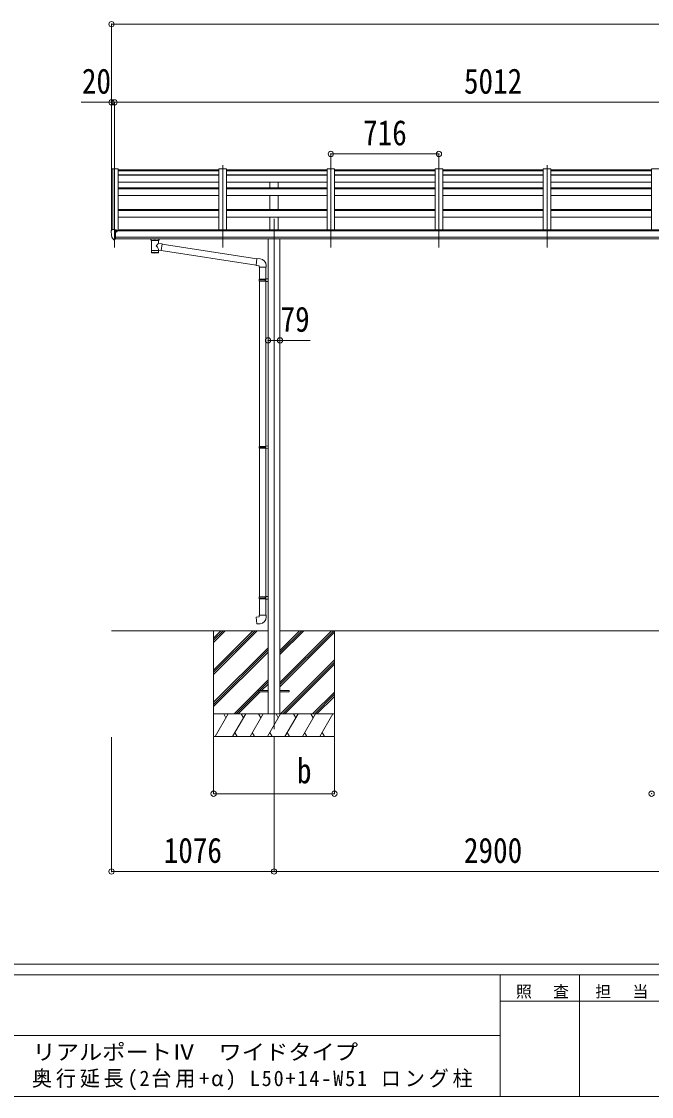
# Model space of a CAD drawing. Units: millimetres at full size. Extents: x -9783 to 9892, y -6828 to 6752.
# Drawn here: x 36 to 4208, y -6828 to 284 of the extents above; entities that cross this region are included whole.
import ezdxf
from ezdxf.enums import TextEntityAlignment as Align

# ---------------------------------------------------------------- set-up
doc = ezdxf.new("R2010")
doc.units = ezdxf.units.MM
doc.header["$LTSCALE"] = 35
doc.header["$PDMODE"] = 32
doc.header["$PDSIZE"] = 35
for name, color, linetype, lineweight in [('0-0_0', 7, 'Continuous', 9), ('0-1_本体', 4, 'Continuous', 9), ('0-2_部品', 7, 'Continuous', 9), ('0-8_PARTS2', 2, 'Continuous', 9), ('0-A_寸法', 6, 'Continuous', 9), ('F-0_240', 7, 'Continuous', 9)]:
    doc.layers.add(name, color=color, linetype=linetype, lineweight=lineweight)
doc.styles.add('ＭＳ ゴシック', font='')
doc.styles.get('ＭＳ ゴシック').set_extended_font_data('MS Gothic')

msp = doc.modelspace()

# ---------------------------------------------------------------- linework, layer by layer
at = {"layer": '0-0_0'}
for p, q in [((632.56, -3746.71), (1669.06, -3746.71)), ((1308.56, -3746.71), (1308.56, -4446.71)), ((1308.56, -4007.44), (1569.29, -3746.71)), ((1308.56, -4021.58), (1583.44, -3746.71)), ((1308.56, -4035.72), (1597.58, -3746.71)), ((1308.56, -3823.59), (1385.45, -3746.71)), ((1308.56, -3809.45), (1371.3, -3746.71)), ((1308.56, -3795.31), (1357.16, -3746.71)), ((1748.06, -3746.71), (4569.06, -3746.71)), ((1748.06, -4088.44), (2089.79, -3746.71)), ((1748.06, -4102.58), (2103.94, -3746.71)), ((1748.06, -3904.59), (1905.95, -3746.71)), ((1748.06, -3890.45), (1891.8, -3746.71)), ((1748.06, -3876.31), (1877.66, -3746.71)), ((1748.06, -4116.72), (2108.56, -3756.22)), ((2108.56, -3746.71), (2108.56, -4446.71)), ((1308.56, -4219.57), (1669.06, -3859.07)), ((1308.56, -4233.71), (1669.06, -3873.21)), ((1308.56, -4247.85), (1669.06, -3887.35)), ((1751.92, -4296.71), (2108.56, -3940.07)), ((1766.06, -4296.71), (2108.56, -3954.21)), ((1780.21, -4296.71), (2108.56, -3968.35)), ((1443.56, -4296.71), (1669.06, -4071.2)), ((1612.21, -4142.2), (1669.06, -4085.34)), ((1626.35, -4142.2), (1669.06, -4099.49)), ((1457.7, -4296.71), (1608.56, -4145.84)), ((1471.84, -4296.71), (1617.35, -4151.2)), ((1964.06, -4296.71), (2108.56, -4152.2)), ((1978.2, -4296.71), (2108.56, -4166.34)), ((1992.34, -4296.71), (2108.56, -4180.49)), ((2108.56, -4296.71), (1308.56, -4296.71)), ((1318.85, -4446.71), (1405.46, -4296.71)), ((1390.45, -4322.69), (1375.45, -4296.71)), ((1434.32, -4446.71), (1520.93, -4296.71)), ((1505.92, -4322.69), (1490.92, -4296.71)), ((1549.79, -4446.71), (1636.4, -4296.71)), ((1621.39, -4322.69), (1606.39, -4296.71)), ((1665.26, -4446.71), (1751.87, -4296.71)), ((1736.87, -4322.69), (1721.86, -4296.71)), ((1780.73, -4446.71), (1867.34, -4296.71)), ((1852.34, -4322.69), (1837.33, -4296.71)), ((1896.2, -4446.71), (1982.81, -4296.71)), ((1952.81, -4296.71), (1967.81, -4322.69)), ((2011.67, -4446.71), (2098.28, -4296.71)), ((1308.56, -4446.71), (2108.56, -4446.71)), ((1449.32, -4420.73), (1464.32, -4446.71)), ((1564.79, -4420.73), (1579.79, -4446.71)), ((1680.26, -4420.73), (1695.26, -4446.71)), ((1795.73, -4420.73), (1810.73, -4446.71)), ((1911.2, -4420.73), (1926.2, -4446.71)), ((2026.67, -4420.73), (2041.67, -4446.71))]:
    msp.add_line(p, q, dxfattribs=at)
at = {"layer": '0-1_本体'}
for p, q in [((632.57, -691.69), (632.56, -1097.32)), ((633.51, -690.8), (641.35, -690.39)), ((641.56, -690.47), (641.56, -1090.78)), ((641.64, -690.58), (642.26, -692.2)), ((677.56, -690.38), (677.56, -1100.96)), ((1343.56, -696.47), (677.56, -696.47)), ((677.56, -703.38), (1343.56, -703.38)), ((1343.56, -690.98), (1343.56, -1090.56)), ((1393.56, -690.98), (1343.56, -690.98)), ((1393.56, -690.98), (1393.56, -1090.56)), ((2059.56, -696.47), (1393.56, -696.47)), ((1393.56, -703.38), (2059.56, -703.38)), ((2059.56, -690.98), (2059.56, -1090.56)), ((2109.56, -690.98), (2059.56, -690.98)), ((2109.56, -690.98), (2109.56, -1090.56)), ((2775.56, -696.47), (2109.56, -696.47)), ((2109.56, -703.38), (2775.56, -703.38)), ((2775.56, -690.98), (2775.56, -1090.56)), ((2825.56, -690.98), (2775.56, -690.98)), ((2825.56, -690.98), (2825.56, -1090.56)), ((3491.56, -696.47), (2825.56, -696.47)), ((2825.56, -703.38), (3491.56, -703.38)), ((3491.56, -690.98), (3491.56, -1090.56)), ((3541.56, -690.98), (3491.56, -690.98)), ((3541.56, -690.98), (3541.56, -1090.56)), ((4207.56, -696.47), (3541.56, -696.47)), ((3541.56, -703.38), (4207.56, -703.38)), ((4207.56, -690.98), (4207.56, -1090.56)), ((4257.56, -690.98), (4207.56, -690.98)), ((677.56, -730.1), (1343.56, -730.1)), ((677.56, -732.94), (1343.56, -732.94)), ((677.56, -777.68), (1343.56, -777.68)), ((1393.56, -730.1), (2059.56, -730.1)), ((1393.56, -732.94), (2059.56, -732.94)), ((1393.56, -777.68), (2059.56, -777.68)), ((1681.06, -816.37), (1681.06, -777.68)), ((1736.06, -816.37), (1736.06, -777.68)), ((2109.56, -730.1), (2775.56, -730.1)), ((2109.56, -732.94), (2775.56, -732.94)), ((2109.56, -777.68), (2775.56, -777.68)), ((2825.56, -730.1), (3491.56, -730.1)), ((2825.56, -732.94), (3491.56, -732.94)), ((2825.56, -777.68), (3491.56, -777.68)), ((3541.56, -730.1), (4207.56, -730.1)), ((3541.56, -732.94), (4207.56, -732.94)), ((3541.56, -777.68), (4207.56, -777.68)), ((677.56, -816.37), (1343.56, -816.37)), ((677.56, -821.65), (1343.56, -821.65)), ((1393.56, -816.37), (2059.56, -816.37)), ((1393.56, -821.65), (2059.56, -821.65)), ((2109.56, -816.37), (2775.56, -816.37)), ((2109.56, -821.65), (2775.56, -821.65)), ((2825.56, -816.37), (3491.56, -816.37)), ((2825.56, -821.65), (3491.56, -821.65)), ((3541.56, -816.37), (4207.56, -816.37)), ((3541.56, -821.65), (4207.56, -821.65)), ((677.56, -865.74), (1343.56, -865.74)), ((1393.56, -865.74), (2059.56, -865.74)), ((1681.06, -959.29), (1681.06, -865.74)), ((1736.06, -959.29), (1736.06, -865.74)), ((2109.56, -865.74), (2775.56, -865.74)), ((2825.56, -865.74), (3491.56, -865.74)), ((3541.56, -865.74), (4207.56, -865.74)), ((677.56, -959.29), (1343.56, -959.29)), ((677.56, -966.09), (1343.56, -966.09)), ((1393.56, -959.29), (2059.56, -959.29)), ((1393.56, -966.09), (2059.56, -966.09)), ((2109.56, -959.29), (2775.56, -959.29)), ((2109.56, -966.09), (2775.56, -966.09)), ((2825.56, -959.29), (3491.56, -959.29)), ((2825.56, -966.09), (3491.56, -966.09)), ((3541.56, -959.29), (4207.56, -959.29)), ((3541.56, -966.09), (4207.56, -966.09)), ((677.56, -1009.64), (1343.56, -1009.64)), ((1393.56, -1009.64), (2059.56, -1009.64)), ((1681.06, -1094.25), (1681.06, -1009.64)), ((1736.06, -1094.25), (1736.06, -1009.64)), ((2109.56, -1009.64), (2775.56, -1009.64)), ((2825.56, -1009.64), (3491.56, -1009.64)), ((3541.56, -1009.64), (4207.56, -1009.64)), ((5658.06, -1100.96), (659.06, -1100.96)), ((682.56, -1100.96), (682.56, -1094.25)), ((5634.56, -1094.25), (682.56, -1094.25)), ((659.06, -1142.18), (5658.06, -1142.18)), ((5658.06, -1154.03), (659.06, -1153.96)), ((1669.06, -1154.12), (1669.06, -4296.71)), ((1748.06, -1154.12), (1748.06, -4296.71))]:
    msp.add_line(p, q, dxfattribs=at)
msp.add_lwpolyline([(642.26, -1090.78), (642.26, -690.38), (677.56, -690.38)], dxfattribs=at)
msp.add_circle((666.54, -1105.69), 3, dxfattribs=at)
for centre, radius, start, end in [((633.56, -691.8), 1, 93, 173.32986), ((641.36, -690.69), 0.301, 21.06327, 92.86679)]:
    msp.add_arc(centre, radius, start, end, dxfattribs=at)
at = {"layer": '0-2_部品'}
for p, q in [((630.56, -1100.35), (630.56, -1100.98)), ((637.47, -1091.54), (633.41, -1097.35)), ((652.56, -1159.48), (652.56, -1090.98)), ((654.06, -1091.89), (652.56, -1091.89)), ((659.06, -1100.71), (652.56, -1100.31)), ((654.06, -1091.89), (654.06, -1098.06)), ((663.74, -1093.39), (654.06, -1092.67)), ((654.06, -1095.66), (668.06, -1095.72)), ((663.54, -1105.89), (664.06, -1105.89)), ((664.06, -1105.89), (664.36, -1105.89)), ((664.56, -1095.7), (664.56, -1093.81)), ((669.06, -1096.83), (669.06, -1100.78)), ((644.94, -1157.66), (635.2, -1142.28)), ((651.06, -1159.38), (647.36, -1159.16)), ((651.06, -1159.38), (652.56, -1159.48)), ((652.56, -1157.28), (653.06, -1157.28)), ((653.06, -1157.28), (653.56, -1156.28)), ((659.06, -1156.28), (653.56, -1156.28)), ((893.06, -1160.28), (893.06, -1154.17)), ((897.16, -1164.78), (897.15, -1245.08)), ((942.96, -1182.36), (942.96, -1164.77)), ((968.19, -1186.26), (942.96, -1182.35)), ((947.06, -1160.28), (947.06, -1154.17)), ((968.19, -1186.26), (961.16, -1231.52)), ((1595.02, -1285.57), (967.87, -1188.28)), ((942.98, -1245.08), (942.96, -1228.45)), ((942.96, -1228.7), (961.16, -1231.52)), ((1591.35, -1327.51), (961.43, -1229.78)), ((1615.99, -1285.96), (1595.15, -1284.14)), ((1611.06, -1341.7), (1657.06, -1341.7)), ((1613.06, -1341.7), (1613.06, -1420.96)), ((1655.06, -1341.7), (1655.06, -1418.4)), ((1657.06, -1341.7), (1657.06, -1330.79)), ((1611.06, -1422.96), (1612.06, -1420.96)), ((1612.06, -1420.96), (1655.06, -1420.96)), ((1650.59, -1422.96), (1650.16, -1420.96)), ((1653.06, -1418.46), (1669.06, -1417.99)), ((1653.06, -1420.46), (1653.06, -1418.46)), ((1653.06, -1420.46), (1655.06, -1420.46)), ((1669.06, -1417.99), (1669.06, -1435.93)), ((1611.06, -1422.96), (1655.06, -1422.96)), ((1611.06, -1422.96), (1611.06, -1430.96)), ((1611.06, -1430.96), (1655.06, -1430.96)), ((1611.06, -1430.96), (1612.06, -1432.96)), ((1612.06, -1432.96), (1655.06, -1432.96)), ((1613.06, -1432.96), (1613.06, -2527.15)), ((1653.06, -1435.46), (1653.06, -1433.46)), ((1653.06, -1435.46), (1669.06, -1435.93)), ((1655.06, -1435.52), (1655.06, -2524.59)), ((1611.06, -2529.15), (1612.06, -2527.15)), ((1611.06, -2529.15), (1655.06, -2529.15)), ((1611.06, -2529.15), (1611.06, -2537.15)), ((1611.06, -2537.15), (1655.06, -2537.15)), ((1611.06, -2537.15), (1612.06, -2539.15)), ((1612.06, -2527.15), (1655.06, -2527.15)), ((1612.06, -2539.15), (1655.06, -2539.15)), ((1613.06, -2539.15), (1613.06, -3522.31)), ((1650.59, -2529.15), (1650.16, -2527.15)), ((1653.06, -2524.65), (1669.06, -2524.18)), ((1653.06, -2526.65), (1653.06, -2524.65)), ((1653.06, -2526.65), (1655.06, -2526.65)), ((1653.06, -2541.65), (1653.06, -2539.65)), ((1653.06, -2541.65), (1669.06, -2542.12)), ((1655.06, -2541.71), (1655.06, -3519.75)), ((1669.06, -2524.18), (1669.06, -2542.12)), ((1611.06, -3524.31), (1612.06, -3522.31)), ((1611.06, -3524.31), (1655.06, -3524.31)), ((1611.06, -3524.31), (1611.06, -3532.31)), ((1611.06, -3532.31), (1655.06, -3532.31)), ((1611.06, -3532.31), (1612.06, -3534.31)), ((1612.06, -3522.31), (1655.06, -3522.31)), ((1612.06, -3534.31), (1655.06, -3534.31)), ((1613.06, -3534.31), (1613.06, -3644.31)), ((1650.59, -3524.31), (1650.16, -3522.31)), ((1653.06, -3519.81), (1669.06, -3519.34)), ((1653.06, -3521.81), (1653.06, -3519.81)), ((1653.06, -3521.81), (1655.06, -3521.81)), ((1653.06, -3536.81), (1653.06, -3534.81)), ((1653.06, -3536.81), (1669.06, -3537.28)), ((1655.06, -3536.87), (1655.06, -3644.31)), ((1669.06, -3519.34), (1669.06, -3537.28)), ((1611.06, -3644.31), (1657.06, -3644.31)), ((1611.06, -3654.31), (1611.06, -3644.31)), ((1657.06, -3644.31), (1657.06, -3655.23))]:
    msp.add_line(p, q, dxfattribs=at)
at = {"layer": '0-2_部品', "color": 4}
for p, q in [((1608.56, -4142.2), (1669.06, -4142.2)), ((1608.56, -4142.2), (1608.56, -4151.2)), ((1608.56, -4151.2), (1669.06, -4151.2)), ((1748.06, -4142.2), (1808.56, -4142.2)), ((1748.06, -4151.2), (1808.56, -4151.2)), ((1808.56, -4142.2), (1808.56, -4151.2))]:
    msp.add_line(p, q, dxfattribs=at)
at = {"layer": '0-2_部品'}
for points in [[(652.56, -1090.98), (640.56, -1090.98), (638.23, -1091.12)], [(659.06, -1156.28), (659.06, -1098.06), (654.06, -1098.06)], [(663.74, -1093.39), (663.91, -1093.41), (664.06, -1093.44), (664.21, -1093.48), (664.33, -1093.53), (664.43, -1093.6), (664.5, -1093.66), (664.55, -1093.73), (664.56, -1093.81)], [(664.36, -1104.7), (664.36, -1105.89), (669.06, -1105.89)], [(669.06, -1104.28), (669.06, -1105.89), (669.54, -1105.89)], [(652.56, -1145.59), (655.73, -1145.18), (659.06, -1144.75)], [(893.1, -1160.34), (893.08, -1159.99), (893.32, -1159.03), (893.85, -1158.14), (894.65, -1157.31), (895.76, -1156.51), (897.16, -1155.78)], [(893.1, -1160.23), (893.08, -1160.58), (893.32, -1161.54), (893.85, -1162.42), (894.65, -1163.26), (895.76, -1164.06), (897.16, -1164.78)], [(942.96, -1155.8), (943.2, -1155.89), (944.55, -1156.62), (945.66, -1157.47), (946.42, -1158.34), (946.88, -1159.24), (947.05, -1160.12)], [(942.96, -1164.77), (943.2, -1164.68), (944.55, -1163.94), (945.66, -1163.1), (946.42, -1162.23), (946.88, -1161.33), (947.05, -1160.45)], [(1595.15, -1284.14), (1591.14, -1329.96), (1611.06, -1331.7), (1611.06, -1341.7)], [(1653.06, -1433.46), (1655.06, -1433.46), (1655.06, -1420.46)], [(1650.59, -1422.96), (1650.59, -1430.96), (1650.16, -1432.96)], [(1650.59, -2529.15), (1650.59, -2537.15), (1650.16, -2539.15)], [(1653.06, -2539.65), (1655.06, -2539.65), (1655.06, -2526.65)], [(1650.59, -3524.31), (1650.59, -3532.31), (1650.16, -3534.31)], [(1653.06, -3534.81), (1655.06, -3534.81), (1655.06, -3521.81)], [(1615.99, -3700.05), (1595.15, -3701.88), (1591.14, -3656.05), (1611.06, -3654.31)]]:
    msp.add_lwpolyline(points, dxfattribs=at)
for centre, radius, start, end in [((633.56, -1100.35), 3, 93, 180), ((823.06, -1100.97), 192.49, 180.0008, 192.1233), ((638.29, -1092.12), 1, 93.5, 145), ((666.56, -1105.89), 2.5, 151.64236, 180), ((666.56, -1105.89), 2.5, 0, 151.64236), ((637.79, -1140.78), 3, 191.83348, 210), ((647.54, -1156.16), 3, 210, 266.5), ((910.13, -1205.5), 51.38, 92.46126, 104.61963), ((930.02, -1205.5), 51.38, 75.38037, 87.53874), ((1612.06, -1330.79), 45, 0, 85), ((1612.06, -3655.23), 45, 275, 0)]:
    msp.add_arc(centre, radius, start, end, dxfattribs=at)
for centre, major_axis, ratio, start_param, end_param in [((668.06, -1096.82), (-0.02, 1.1), 0.906239, 4.6917496, 6.2625459), ((920.06, -1165.98), (-22.91, -0.42), 0.072511, 4.711586, 6.2823824), ((920.09, -1164.35), (-22.91, -0.42), 0.072511, 4.711586, 6.2823824), ((920.04, -1164.35), (22.92, -0.42), 0.07247, 0.0008089, 1.5716053), ((920.04, -1165.98), (22.92, -0.42), 0.07247, 0.0008089, 1.5716053), ((920.06, -1201.91), (-22.81, 26.62), 0.234429, 3.1563334, 4.5976381), ((922.62, -1204.55), (20.32, 22.25), 0.045535, 4.9756507, 6.2441899), ((931.06, -1160.28), (16, 0), 0.361356, 0, 0.0194874), ((931.06, -1160.28), (16, 0), 0.361356, 6.2636979, 6.2831853), ((920.06, -1245.08), (22.92, 0), 0.101955, 6.2829723, 9.4248207), ((920.06, -1245.08), (22.92, 0), 0.101955, 3.1415499, 6.2833984), ((920.06, -1232.64), (22.91, 0), 0.122865, 6.2831853, 9.424778)]:
    msp.add_ellipse(centre, major_axis=major_axis, ratio=ratio, start_param=start_param, end_param=end_param, dxfattribs=at)
at = {"layer": '0-8_PARTS2'}
for p, q in [((652.56, -691.02), (652.56, -1210.3)), ((1368.56, -1210.3), (1368.56, -666.46)), ((2084.56, -1210.3), (2084.56, -666.46)), ((2800.56, -1210.3), (2800.56, -666.46)), ((3516.56, -1210.3), (3516.56, -666.46)), ((1708.56, -1021.5), (1708.56, -4396.73))]:
    msp.add_line(p, q, dxfattribs=at)
at = {"layer": '0-A_寸法'}
for p, q in [((632.57, 266.95), (632.57, -250.3)), ((632.57, 266.95), (7116.57, 266.95)), ((632.57, -250.3), (432.57, -250.3)), ((632.57, -250.3), (632.57, -705.87)), ((652.57, -250.3), (632.57, -250.3)), ((652.57, -250.3), (652.57, -705.87)), ((652.57, -250.3), (5664.56, -250.3)), ((652.57, -250.3), (652.57, -705.87)), ((2084.56, -591.74), (2084.56, -709.34)), ((2084.56, -591.74), (2800.56, -591.74)), ((2800.56, -591.74), (2800.56, -709.34)), ((1669.06, -1825.45), (1748.06, -1825.45)), ((1748.06, -1825.45), (1948.06, -1825.45)), ((632.57, -5339.59), (632.57, -4450.19)), ((1308.56, -4824.6), (1308.56, -4450.19)), ((1708.56, -5339.59), (1708.56, -4450.19)), ((2108.56, -4824.6), (2108.56, -4450.19)), ((1308.56, -4824.6), (2108.56, -4824.6)), ((632.57, -5339.59), (1708.56, -5339.59)), ((1708.56, -5339.59), (4608.56, -5339.59))]:
    msp.add_line(p, q, dxfattribs=at)
for p in [(632.57, 266.95), (632.57, -250.3), (652.57, -250.3), (2084.56, -591.74), (2800.56, -591.74), (1669.06, -1825.45), (1748.06, -1825.45), (1308.56, -4824.6), (2108.56, -4824.6), (4208.56, -4824.6), (632.57, -5339.59), (1708.56, -5339.59)]:
    msp.add_point(p, dxfattribs=at)
at = {"layer": 'F-0_240', "color": 5}
for p, q in [((-9783.03, -5953.1), (9396.97, -5953.1)), ((-9783.03, -6023.1), (6285.75, -6023.1)), ((3205.75, -6023.1), (3205.75, -6828.1)), ((3730.75, -6023.1), (3730.75, -6828.1)), ((3205.75, -6198.1), (5305.75, -6198.1)), ((-3969.25, -6425.6), (3205.75, -6425.6)), ((-9783.03, -6828.1), (9396.97, -6828.1))]:
    msp.add_line(p, q, dxfattribs=at)

# ---------------------------------------------------------------- texts
at = {"layer": '0-A_寸法', "color": 7, "style": 'ＭＳ ゴシック', "width": 0.85}
for s, p in [('20', (436.32, -243.3)), ('5012', (2966.07, -243.3)), ('716', (2298.19, -584.74)), ('79', (1751.81, -1818.45)), ('b', (1860.44, -4805.6)), ('1076', (978.07, -5332.59)), ('2900', (2966.06, -5332.59))]:
    msp.add_text(s, height=166.8, dxfattribs=at).set_placement(p, align=Align.BOTTOM_LEFT)
at = {"layer": 'F-0_240', "style": 'ＭＳ ゴシック', "width": 1.1}
msp.add_text('リアルポートⅣ\u3000ワイドタイプ', height=102.6, dxfattribs=at).set_placement((109.35, -6616.22), align=Align.BOTTOM_LEFT)
at = {"layer": 'F-0_240', "attachment_point": 7, "style": 'ＭＳ ゴシック'}
for s, insert, char_height in [('\\T1.17;照\u3000査', (3310.76, -6180.6), 76.98), ('\\T1.17;担\u3000当', (3835.76, -6180.6), 76.98), ('\\T1.19;\\W0.95;奥行延長(2台用+α)\\~L50+14-W51\\~ロング柱', (105.77, -6786.55), 102.6)]:
    msp.add_mtext(s, dxfattribs=dict(at, insert=insert, char_height=char_height))

doc.saveas('drawing.dxf')
